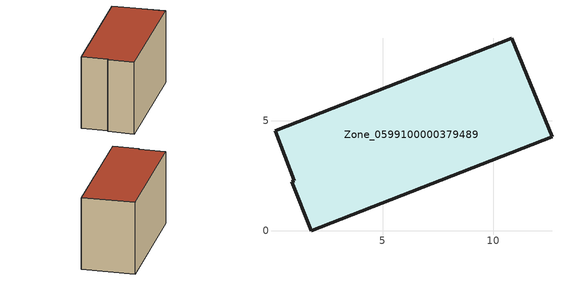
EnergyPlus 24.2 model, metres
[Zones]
Zone_0599100000379489
 floor ground (C_G): 0.12,4.54 10.85,8.73 12.67,4.27 1.75,0 0.88,2.23 0.99,2.27 z0
 wall outside (C_F): 12.67,4.27 10.85,8.73 0.12,4.54 0.99,2.27 0.88,2.23 1.75,0 12.67,4.27 z0:6.82
 roof outside (C_R): 10.85,8.73 0.12,4.54 0.99,2.27 0.88,2.23 1.75,0 12.67,4.27 z6.82
[BUILDING]
Pand.0599100000379489: North Axis=0; Terrain=City; Loads Convergence Tolerance Value=0.04; Temperature Convergence Tolerance Value=0.4; Solar Distribution=FullExterior; Maximum Number of Warmup Days=25; Minimum Number of Warmup Days=1
[Site:Location]
Rotterdam.The.Hague.AP_ZH_NLD Design_Conditions: Latitude=51.96; Longitude=4.45; Time Zone=1; Elevation=-4.5
[SITE:GROUNDTEMPERATURE:BUILDINGSURFACE]
18, 18, 18, 18, 18, 18, 18, 18, 18, 18, 18, 18
[MATERIAL] Thermal Absorptance=0.9; Solar Absorptance=0.7; Visible Absorptance=0.7
Name | Roughness | Thickness | Conductivity | Density | Specific Heat
G.TI.1992-2005 | MediumSmooth | 0.15 | 0.06 | 540 | 1210
F.TI.1992-2005 | Rough | 0.3 | 0.12 | 1920 | 840
R.TI.1992-2005 | MediumRough | 0.2 | 0.08 | 1500 | 1000
[CONSTRUCTION]
C_G: G.TI.1992-2005
C_F: F.TI.1992-2005
C_R: R.TI.1992-2005
[ZONE]
Zone_0599100000379489: Type=1; Multiplier=1; Ceiling Height=Autocalculate; Volume=Autocalculate; Floor Area=autocalculate; Part of Total Floor Area=Yes
[ZONEINFILTRATION:DESIGNFLOWRATE]
Infil_Zone_0599100000379489: Zone or ZoneList or Space or SpaceList=Zone_0599100000379489; Schedule=AlwaysOn; Design Flow Rate Calculation Method=Flow/Area; Flow Rate per Floor Area=0.0015; Constant Term Coefficient=1; Temperature Term Coefficient=0; Velocity Term Coefficient=0; Velocity Squared Term Coefficient=0
[HVACTEMPLATE:ZONE:IDEALLOADSAIRSYSTEM]
Zone_0599100000379489: Maximum Heating Supply Air Temperature=50; Minimum Cooling Supply Air Temperature=13; Maximum Heating Supply Air Humidity Ratio=0.0156; Minimum Cooling Supply Air Humidity Ratio=0.0077; Heating Limit=NoLimit; Cooling Limit=NoLimit; Dehumidification Control Type=ConstantSensibleHeatRatio; Cooling Sensible Heat Ratio=0.7; Dehumidification Setpoint=60; Humidification Control Type=None; Humidification Setpoint=30; Outdoor Air Method=None; Outdoor Air Flow Rate per Person=0.00944; Outdoor Air Flow Rate per Zone Floor Area=0; Outdoor Air Flow Rate per Zone=0; Demand Controlled Ventilation Type=None; Outdoor Air Economizer Type=NoEconomizer; Heat Recovery Type=None; Sensible Heat Recovery Effectiveness=0.7; Latent Heat Recovery Effectiveness=0.65
[ZONECONTROL:THERMOSTAT]
ThermostatControl_Zone_0599100000379489: Zone or ZoneList=Zone_0599100000379489; Control Type Schedule=DualSetpointControlType; Control 1=Thermostat_Zone_0599100000379489; Temperature Difference Between Cutout And Setpoint=0
[THERMOSTATSETPOINT:DUALSETPOINT]
Thermostat_Zone_0599100000379489: Heating Setpoint Temperature Schedule=HeatingSetpoint_Zone_0599100000379489; Cooling Setpoint Temperature Schedule=CoolingSetpoint_Zone_0599100000379489
[SCHEDULE:COMPACT]
HeatingSetpoint_Zone_0599100000379489: Through: 12/31, For: AllDays, Until: 24:00, 21
CoolingSetpoint_Zone_0599100000379489: Through: 12/31, For: AllDays, Until: 24:00, 24
DualSetpointControlType: Through: 12/31, For: AllDays, Until: 24:00, 4
AlwaysOn: Through: 12/31, For: AllDays, Until: 24:00, 1
